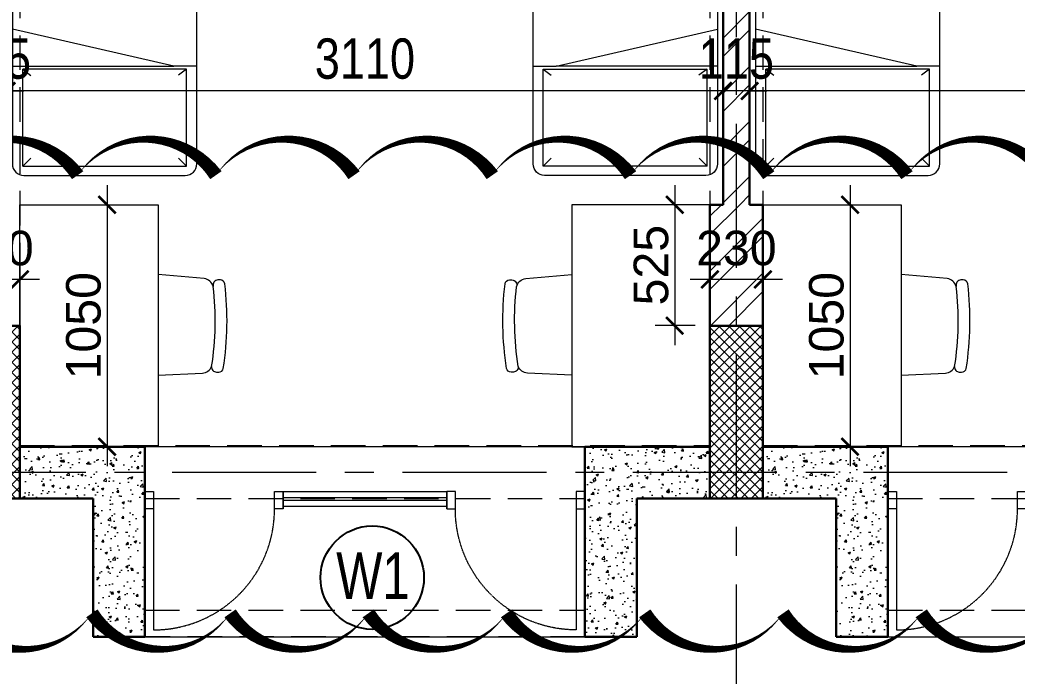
# Model space of a CAD drawing. Header units: millimetres. Extents: x -286480 to 108094, y -227925 to 10018.
# Drawn here: x -26306 to -21978, y -102867 to -100020 of the extents above; entities that cross this region are included whole.
import ezdxf

# ---------------------------------------------------------------- set-up
doc = ezdxf.new("R2010")
doc.units = ezdxf.units.MM
doc.header["$LTSCALE"] = 100
doc.header["$MEASUREMENT"] = 0
doc.header["$PDMODE"] = 67
doc.linetypes.add('CENTER', pattern=[2, 1.25, -0.25, 0.25, -0.25])
doc.linetypes.add('DASHED2', pattern=[0.375, 0.25, -0.125])
doc.layers.get('0').update_dxf_attribs({"lineweight": 25})
for name, color, linetype, lineweight in [('A-ANNO-COLUMN-HATCH', 253, 'Continuous', 9), ('A-ANNO-GRID', 251, 'CENTER', 9), ('A-ANNO-WALL', 1, 'Continuous', 30), ('A-Wall Sec', 1, 'Continuous', 30), ('AAC BLOCK HATCH', 253, 'Continuous', 5), ('ACC BLOCK', 211, 'Continuous', 30), ('beam', 3, 'Continuous', 20), ('dim', 7, 'Continuous', 13), ('DIM INTERIOR', 4, 'Continuous', 5), ('DW-NO', 7, 'Continuous', 25), ('FURNITURE LAYOUT', 37, 'Continuous', 15), ('GLASS', 150, 'Continuous', 5), ('S-COL', 4, 'Continuous', 30), ('WALL HATCH', 24, 'Continuous', 9)]:
    doc.layers.add(name, color=color, linetype=linetype, lineweight=lineweight)
doc.styles.add('ARIAL', font='arial.ttf', dxfattribs={"width": 0.8})
doc.styles.add('SIZE', font='arial.ttf', dxfattribs={"width": 0.75, "height": 200})
doc.styles.get("Standard").update_dxf_attribs({"font": 'sanss___.ttf'})
doc.dimstyles.new('D 75', dxfattribs={"dimtxt": 175, "dimasz": 75, "dimexe": 100, "dimexo": 100, "dimgap": 50, "dimtad": 1, "dimdec": 0, "dimrnd": 5, "dimzin": 0, "dimdsep": 46, "dimtxsty": 'ARIAL', "dimblk": 'ARCHTICK', "dimcen": 0.09, "dimdle": 100, "dimclrd": 256, "dimclrt": 256, "dimadec": 0, "dimazin": 0, "dimtfac": 1, "dimtdec": 0, "dimtix": 1, "dimtofl": 0, "dimtmove": 1, "dimatfit": 3, "dimfxl": 135, "dimtolj": 1, "dimtzin": 0, "dimlwd": 9, "dimlwe": 9, "dimarcsym": 0})
doc.dimstyles.new('D100', dxfattribs={"dimtxt": 175, "dimasz": 100, "dimexe": 85, "dimexo": 85, "dimgap": 25, "dimtad": 3, "dimdec": 0, "dimrnd": 5, "dimtxsty": 'Standard', "dimblk": 'ARCHTICK', "dimcen": 100, "dimdle": 85, "dimclrd": 256, "dimclre": 256, "dimclrt": 256, "dimadec": 0, "dimazin": 0, "dimtfac": 1, "dimtdec": 0, "dimtmove": 1, "dimatfit": 3, "dimfxl": 300, "dimlwd": -1, "dimlwe": -1, "dimarcsym": 0})

# ---------------------------------------------------------------- blocks, each defined once
blk = doc.blocks.new('_ArchTick')
at = {"const_width": 0.15}
blk.add_lwpolyline([(-0.5, -0.5), (0.5, 0.5)], dxfattribs=at)
blk = doc.blocks.new('*D32')
at = {"layer": 'Defpoints', "color": 0, "ltscale": 0.1, "transparency": 16777216}
for p in [(-26363.3, -100328), (-26363.3, -100661.5, -10.1), (-23253.3, -100661.5, -10.1)]:
    blk.add_point(p, dxfattribs=at)
at = {"layer": 'dim', "color": 0, "lineweight": 9, "ltscale": 0.1, "transparency": 16777216}
for p, q in [((-26363.3, -100561.5), (-26363.3, -100228)), ((-23253.3, -100561.5), (-23253.3, -100228))]:
    blk.add_line(p, q, dxfattribs=at)
at = {"layer": 'dim', "lineweight": 9, "ltscale": 0.1, "transparency": 16777216}
blk.add_line((-23153.3, -100328), (-26463.3, -100328), dxfattribs=at)
at = {"layer": 'dim', "lineweight": 9, "ltscale": 0.1, "transparency": 16777216, "xscale": 75, "yscale": 75, "zscale": 75, "rotation": 180}
blk.add_blockref('_ArchTick', (-26363.3, -100328), dxfattribs=at)
at = {"layer": 'dim', "lineweight": 9, "ltscale": 0.1, "transparency": 16777216, "xscale": 75, "yscale": 75, "zscale": 75}
blk.add_blockref('_ArchTick', (-23253.3, -100328), dxfattribs=at)
at = {"layer": 'dim', "ltscale": 0.1, "transparency": 16777216, "insert": (-24808.3, -100188.6), "char_height": 175, "attachment_point": 5, "style": 'ARIAL'}
blk.add_mtext('\\A1;3110', dxfattribs=at)
blk = doc.blocks.new('*D33')
at = {"layer": 'Defpoints', "color": 0, "ltscale": 0.1, "transparency": 16777216}
for p in [(-23138.3, -100328), (-23138.3, -100661.5, -10.1), (-20028.3, -100661.5, -10.1)]:
    blk.add_point(p, dxfattribs=at)
at = {"layer": 'dim', "color": 0, "lineweight": 9, "ltscale": 0.1, "transparency": 16777216}
for p, q in [((-23138.3, -100561.5), (-23138.3, -100228)), ((-20028.3, -100561.5), (-20028.3, -100228))]:
    blk.add_line(p, q, dxfattribs=at)
at = {"layer": 'dim', "lineweight": 9, "ltscale": 0.1, "transparency": 16777216}
blk.add_line((-19928.3, -100328), (-23238.3, -100328), dxfattribs=at)
at = {"layer": 'dim', "lineweight": 9, "ltscale": 0.1, "transparency": 16777216, "xscale": 75, "yscale": 75, "zscale": 75, "rotation": 180}
blk.add_blockref('_ArchTick', (-23138.3, -100328), dxfattribs=at)
at = {"layer": 'dim', "lineweight": 9, "ltscale": 0.1, "transparency": 16777216, "xscale": 75, "yscale": 75, "zscale": 75}
blk.add_blockref('_ArchTick', (-20028.3, -100328), dxfattribs=at)
at = {"layer": 'dim', "ltscale": 0.1, "transparency": 16777216, "insert": (-21583.3, -100188.6), "char_height": 175, "attachment_point": 5, "style": 'ARIAL'}
blk.add_mtext('\\A1;3110', dxfattribs=at)
blk = doc.blocks.new('*D36')
at = {"layer": 'Defpoints', "color": 0, "ltscale": 0.1, "transparency": 16777216}
for p in [(-23138.3, -100328), (-23253.3, -100651.5), (-23138.3, -100651.5, 0)]:
    blk.add_point(p, dxfattribs=at)
at = {"layer": 'dim', "color": 0, "lineweight": 9, "ltscale": 0.1, "transparency": 16777216}
for p, q in [((-23253.3, -100551.5), (-23253.3, -100228)), ((-23138.3, -100551.5), (-23138.3, -100228))]:
    blk.add_line(p, q, dxfattribs=at)
at = {"layer": 'dim', "lineweight": 9, "ltscale": 0.1, "transparency": 16777216}
for p, q in [((-23253.3, -100328), (-23328.3, -100328)), ((-23138.3, -100328), (-23063.3, -100328))]:
    blk.add_line(p, q, dxfattribs=at)
at = {"layer": 'dim', "lineweight": 9, "ltscale": 0.1, "transparency": 16777216, "xscale": 75, "yscale": 75, "zscale": 75}
blk.add_blockref('_ArchTick', (-23253.3, -100328), dxfattribs=at)
at = {"layer": 'dim', "lineweight": 9, "ltscale": 0.1, "transparency": 16777216, "xscale": 75, "yscale": 75, "zscale": 75, "rotation": 180}
blk.add_blockref('_ArchTick', (-23138.3, -100328), dxfattribs=at)
at = {"layer": 'dim', "ltscale": 0.1, "transparency": 16777216, "insert": (-23195.8, -100188.6), "char_height": 175, "attachment_point": 5, "style": 'ARIAL'}
blk.add_mtext('\\A1;115', dxfattribs=at)
blk = doc.blocks.new('*D37')
at = {"layer": 'Defpoints', "color": 0, "ltscale": 0.1, "transparency": 16777216}
for p in [(-26478.3, -100328), (-26478.3, -100651.5, 0), (-26363.3, -100651.5)]:
    blk.add_point(p, dxfattribs=at)
at = {"layer": 'dim', "color": 0, "lineweight": 9, "ltscale": 0.1, "transparency": 16777216}
for p, q in [((-26478.3, -100551.5), (-26478.3, -100228)), ((-26363.3, -100551.5), (-26363.3, -100228))]:
    blk.add_line(p, q, dxfattribs=at)
at = {"layer": 'dim', "lineweight": 9, "ltscale": 0.1, "transparency": 16777216}
for p, q in [((-26478.3, -100328), (-26553.3, -100328)), ((-26363.3, -100328), (-26288.3, -100328))]:
    blk.add_line(p, q, dxfattribs=at)
at = {"layer": 'dim', "lineweight": 9, "ltscale": 0.1, "transparency": 16777216, "xscale": 75, "yscale": 75, "zscale": 75}
blk.add_blockref('_ArchTick', (-26478.3, -100328), dxfattribs=at)
at = {"layer": 'dim', "lineweight": 9, "ltscale": 0.1, "transparency": 16777216, "xscale": 75, "yscale": 75, "zscale": 75, "rotation": 180}
blk.add_blockref('_ArchTick', (-26363.3, -100328), dxfattribs=at)
at = {"layer": 'dim', "ltscale": 0.1, "transparency": 16777216, "insert": (-26420.8, -100188.6), "char_height": 175, "attachment_point": 5, "style": 'ARIAL'}
blk.add_mtext('\\A1;115', dxfattribs=at)
blk = doc.blocks.new('A$C0E3E786B-flat-1')
at = {"ltscale": 0.1}
for p, q in [((855.2, 288.7, 0), (240.1, -46.1, 0)), ((1735, -1224.8, 0), (922.8, 268.6, 0)), ((220.2, -113.9, 0), (1032.4, -1607.3, 0)), ((1532.3, -852, 0), (1444.7, -899.7, 0)), ((1444.7, -899.7, 0), (752.9, -1093.3, 0)), ((829.6, -1234.5, 0), (1444.7, -899.7, 0)), ((1500.5, -885, 0), (875.6, -1225.1, 0)), ((1500.5, -885, 0), (1482.4, -924.7, 0)), ((1701.1, -1254, 0), (1500.5, -885, 0)), ((875.6, -1225.1, 0), (918.9, -1231.4, 0)), ((1076.3, -1594.1, 0), (875.6, -1225.1, 0)), ((1076.3, -1594.1, 0), (1701.1, -1254, 0)), ((1701.1, -1254, 0), (1654.4, -1240.9, 0)), ((1100.1, -1627.4, 0), (1715.1, -1292.6, 0)), ((1076.3, -1594.1, 0), (1090.9, -1547.7, 0))]:
    blk.add_line(p, q, dxfattribs=at)
for centre, start_param, end_param in [((879, 244.7, 0), 1.628397, 3.199193), ((264, -90, 0), 3.199193, 4.76999), ((1691.3, -1248.7, 0), 0.057601, 1.628397), ((1076.2, -1583.5, 0), 4.76999, 6.340786)]:
    blk.add_ellipse(centre, major_axis=(21.3, -45.2), ratio=0.996988, start_param=start_param, end_param=end_param, dxfattribs=at)
blk = doc.blocks.new('*D102')
at = {"layer": 'Defpoints', "color": 0, "ltscale": 0.1, "transparency": 16777216}
for p in [(-29818.3, -102096.8), (-16803.3, -104261.7, 11.6), (-29818.3, -104840.3)]:
    blk.add_point(p, dxfattribs=at)
at = {"layer": 'dim', "color": 0, "lineweight": 9, "ltscale": 0.1, "transparency": 16777216}
for p, q in [((-29818.3, -102196.8), (-29818.3, -104940.3)), ((-16803.3, -104361.7), (-16803.3, -104940.3))]:
    blk.add_line(p, q, dxfattribs=at)
at = {"layer": 'dim', "lineweight": 9, "ltscale": 0.1, "transparency": 16777216}
blk.add_line((-16703.3, -104840.3), (-29918.3, -104840.3), dxfattribs=at)
at = {"layer": 'dim', "lineweight": 9, "ltscale": 0.1, "transparency": 16777216, "xscale": 75, "yscale": 75, "zscale": 75, "rotation": 180}
blk.add_blockref('_ArchTick', (-29818.3, -104840.3), dxfattribs=at)
at = {"layer": 'dim', "lineweight": 9, "ltscale": 0.1, "transparency": 16777216, "xscale": 75, "yscale": 75, "zscale": 75}
blk.add_blockref('_ArchTick', (-16803.3, -104840.3), dxfattribs=at)
at = {"layer": 'dim', "ltscale": 0.1, "transparency": 16777216, "insert": (-23310.8, -104700.9), "char_height": 175, "attachment_point": 5, "style": 'ARIAL'}
blk.add_mtext('\\A1;13015', dxfattribs=at)
blk = doc.blocks.new('door-700')
at = {"linetype": 'Continuous'}
for p, q in [((-50, 100), (-50, 800)), ((-800, 100), (-800, 0)), ((0, 100), (0, 0))]:
    blk.add_line(p, q, dxfattribs=at)
at = {"linetype": 'DASHED2', "ltscale": 0.1}
blk.add_arc((-50, 100), 700, 90, 180, dxfattribs=at)
at = {"linetype": 'Continuous'}
for points in [[(-750, 0), (-800, 0), (-800, 100), (-750, 100)], [(0, 0), (-50, 0), (-50, 100), (0, 100)]]:
    blk.add_3dface(points, dxfattribs=at)
blk = doc.blocks.new('table')
at = {"layer": 'FURNITURE LAYOUT', "ltscale": 0.1, "extrusion": (0.00024973, 0.002858, 0.999996)}
for p, q in [((102448.2, -203232.7, 8), (102255.7, -203241.8, 8.1)), ((102248.5, -203652.8, 9.3), (102448.2, -203670.1, 9.3))]:
    blk.add_line(p, q, dxfattribs=at)
at = {"layer": 'FURNITURE LAYOUT', "ltscale": 0.1, "elevation": 7.1}
blk.add_lwpolyline([(102448.3, -202922.9), (103048.2, -202922.9), (103048.2, -203972.9), (102448.3, -203972.9)], close=True, dxfattribs=at)
at = {"layer": 'FURNITURE LAYOUT', "ltscale": 0.1, "extrusion": (0.00024973, 0.002858, 0.999996), "elevation": -547.2}
blk.add_lwpolyline([(102216, -203270, 0.431626), (102195.6, -203246), (102185.5, -203245.8, 0.368177), (102165.4, -203262.3, 0.069082), (102158.9, -203628.8, 0.368177), (102178.3, -203646), (102188.5, -203646.2, 0.497842), (102209, -203617.4)], format="xyb", dxfattribs=at)
at = {"layer": 'FURNITURE LAYOUT', "ltscale": 0.1, "extrusion": (0.00024973, 0.002858, 0.999996)}
for centre, radius, start, end in [((102261.7, -203291.1, -547.2), 50.4, 96.9051, 155.3357), ((103479.8, -203469, -547.2), 1279.4, 171.0536, 186.6583), ((102255.9, -203603.8, -547.2), 48.8, 196.1022, 261.3279)]:
    blk.add_arc(centre, radius, start, end, dxfattribs=at)
blk = doc.blocks.new('*D544')
at = {"layer": 'Defpoints', "color": 0, "ltscale": 0.1, "transparency": 16777216}
for p in [(-26535.8, -101027.8, 22.2), (-26305.8, -101027.8, -72.3), (-26535.8, -101145.8)]:
    blk.add_point(p, dxfattribs=at)
at = {"layer": 'DIM INTERIOR', "ltscale": 0.1, "transparency": 16777216}
for p, q in [((-26220.8, -101145.8), (-26620.8, -101145.8)), ((-26535.8, -101112.3), (-26535.8, -101230.8)), ((-26305.8, -101107.9), (-26305.8, -101230.8))]:
    blk.add_line(p, q, dxfattribs=at)
at = {"layer": 'DIM INTERIOR', "ltscale": 0.1, "transparency": 16777216, "xscale": 75, "yscale": 75, "zscale": 75, "rotation": 180}
blk.add_blockref('_ArchTick', (-26535.8, -101145.8), dxfattribs=at)
at = {"layer": 'DIM INTERIOR', "ltscale": 0.1, "transparency": 16777216, "xscale": 75, "yscale": 75, "zscale": 75}
blk.add_blockref('_ArchTick', (-26305.8, -101145.8), dxfattribs=at)
at = {"layer": 'DIM INTERIOR', "ltscale": 0.1, "transparency": 16777216, "insert": (-26420.8, -101010.8), "char_height": 175, "attachment_point": 5}
blk.add_mtext('{\\H0.85714x;230}', dxfattribs=at)
blk = doc.blocks.new('*D545')
at = {"layer": 'Defpoints', "color": 0, "ltscale": 0.1, "transparency": 16777216}
for p in [(-26070.1, -100821.8, -189), (-26081.9, -101871.8, -72.3), (-25927.4, -101871.8)]:
    blk.add_point(p, dxfattribs=at)
at = {"layer": 'DIM INTERIOR', "ltscale": 0.1, "transparency": 16777216}
for p, q in [((-25927.4, -100736.8), (-25927.4, -101956.8)), ((-25977.1, -100821.8), (-25842.4, -100821.8)), ((-26000.6, -101871.8), (-25842.4, -101871.8))]:
    blk.add_line(p, q, dxfattribs=at)
at = {"layer": 'DIM INTERIOR', "ltscale": 0.1, "transparency": 16777216, "xscale": 75, "yscale": 75, "zscale": 75}
for p, rotation in [((-25927.4, -100821.8), 90), ((-25927.4, -101871.8), 270)]:
    blk.add_blockref('_ArchTick', p, dxfattribs=dict(at, rotation=rotation))
at = {"layer": 'DIM INTERIOR', "ltscale": 0.1, "transparency": 16777216, "insert": (-26029.6, -101346.8), "char_height": 175, "attachment_point": 5, "rotation": 90}
blk.add_mtext('{\\H0.85714x;1050}', dxfattribs=at)
blk = doc.blocks.new('*D546')
at = {"layer": 'Defpoints', "color": 0, "ltscale": 0.1, "transparency": 16777216}
for p in [(-23310.8, -101027.5, 22.2), (-23080.8, -101027.5, -72.3), (-23310.8, -101145.5)]:
    blk.add_point(p, dxfattribs=at)
at = {"layer": 'DIM INTERIOR', "ltscale": 0.1, "transparency": 16777216}
for p, q in [((-23080.8, -101107.5), (-23080.8, -101230.5)), ((-22995.8, -101145.5), (-23395.8, -101145.5)), ((-23310.8, -101112), (-23310.8, -101230.5))]:
    blk.add_line(p, q, dxfattribs=at)
at = {"layer": 'DIM INTERIOR', "ltscale": 0.1, "transparency": 16777216, "xscale": 75, "yscale": 75, "zscale": 75, "rotation": 180}
blk.add_blockref('_ArchTick', (-23310.8, -101145.5), dxfattribs=at)
at = {"layer": 'DIM INTERIOR', "ltscale": 0.1, "transparency": 16777216, "xscale": 75, "yscale": 75, "zscale": 75}
blk.add_blockref('_ArchTick', (-23080.8, -101145.5), dxfattribs=at)
at = {"layer": 'DIM INTERIOR', "ltscale": 0.1, "transparency": 16777216, "insert": (-23195.8, -101010.5), "char_height": 175, "attachment_point": 5}
blk.add_mtext('{\\H0.85714x;230}', dxfattribs=at)
blk = doc.blocks.new('*D547')
at = {"layer": 'Defpoints', "color": 0, "ltscale": 0.1, "transparency": 16777216}
for p in [(-22845.1, -100821.4, -189), (-22856.9, -101871.4, -72.3), (-22702.4, -101871.4)]:
    blk.add_point(p, dxfattribs=at)
at = {"layer": 'DIM INTERIOR', "ltscale": 0.1, "transparency": 16777216}
for p, q in [((-22702.4, -100736.4), (-22702.4, -101956.4)), ((-22752.1, -100821.4), (-22617.4, -100821.4)), ((-22775.6, -101871.4), (-22617.4, -101871.4))]:
    blk.add_line(p, q, dxfattribs=at)
at = {"layer": 'DIM INTERIOR', "ltscale": 0.1, "transparency": 16777216, "xscale": 75, "yscale": 75, "zscale": 75}
for p, rotation in [((-22702.4, -100821.4), 90), ((-22702.4, -101871.4), 270)]:
    blk.add_blockref('_ArchTick', p, dxfattribs=dict(at, rotation=rotation))
at = {"layer": 'DIM INTERIOR', "ltscale": 0.1, "transparency": 16777216, "insert": (-22804.6, -101346.4), "char_height": 175, "attachment_point": 5, "rotation": 90}
blk.add_mtext('{\\H0.85714x;1050}', dxfattribs=at)
blk = doc.blocks.new('*D566')
at = {"layer": 'Defpoints', "color": 0, "ltscale": 0.1, "transparency": 16777216}
for p in [(-23170.2, -100821.4, 42.6), (-23463.5, -101346.4), (-23170.2, -101346.4, 42.6)]:
    blk.add_point(p, dxfattribs=at)
at = {"layer": 'DIM INTERIOR', "ltscale": 0.1, "transparency": 16777216}
for p, q in [((-23463.5, -100736.4), (-23463.5, -101431.4)), ((-23374.6, -100821.4), (-23548.5, -100821.4)), ((-23374.6, -101346.4), (-23548.5, -101346.4))]:
    blk.add_line(p, q, dxfattribs=at)
at = {"layer": 'DIM INTERIOR', "ltscale": 0.1, "transparency": 16777216, "xscale": 75, "yscale": 75, "zscale": 75}
for p, rotation in [((-23463.5, -100821.4), 90), ((-23463.5, -101346.4), 270)]:
    blk.add_blockref('_ArchTick', p, dxfattribs=dict(at, rotation=rotation))
at = {"layer": 'DIM INTERIOR', "ltscale": 0.1, "transparency": 16777216, "insert": (-23565.8, -101083.9), "char_height": 175, "attachment_point": 5, "rotation": 90}
blk.add_mtext('{\\H0.85714x;525}', dxfattribs=at)

msp = doc.modelspace()

# ---------------------------------------------------------------- hatches: boundary and pattern name
at = {"layer": 'A-ANNO-COLUMN-HATCH', "lineweight": 9, "ltscale": 0.1}
h = msp.add_hatch(dxfattribs=at)
h.set_pattern_fill('ANSI37', color=256, scale=250, angle=-90)
h.set_pattern_definition([(315, (-62225.98, 41020.55), (22.097087, 22.097087), []), (45, (-62225.98, 41020.55), (-22.097087, 22.097087), [])])
h.paths.add_polyline_path([(-26535.8, -101346.8), (-26535.8, -102096.8), (-26305.8, -102096.8), (-26305.8, -101346.8)])
h = msp.add_hatch(dxfattribs=at)
h.set_pattern_fill('ANSI37', color=256, scale=250, angle=-90)
h.set_pattern_definition([(315, (-59000.98, 41020.55), (22.097087, 22.097087), []), (45, (-59000.98, 41020.55), (-22.097087, 22.097087), [])])
h.paths.add_polyline_path([(-23310.8, -101346.8), (-23310.8, -102096.8), (-23080.8, -102096.8), (-23080.8, -101346.8)])
at = {"layer": 'AAC BLOCK HATCH'}
h = msp.add_hatch(dxfattribs=at)
h.set_pattern_fill('AR-CONC', color=256, scale=15, style=0)
h.set_pattern_definition([(50, (-114111.08, 155862.14), (107.589027, -9.41282), [11.25, -123.75]), (355, (-114111.08, 155862.14), (-20.8127, 112.82882), [9, -99]), (100.451444, (-114102.12, 155861.36), (86.776327, 103.416), [9.56103, -105.171317]), (46.1842, (-114111.08, 155892.14), (160.0862, -24.82789), [16.875, -185.625]), (96.635635, (-114097.74, 155890.07), (140.19929, 146.11779), [14.34155, -157.75706]), (351.184164, (-114111.08, 155892.14), (140.19929, 146.11779), [13.5, -148.5]), (21, (-114096.08, 155884.64), (89.536058, -60.392834), [11.25, -123.75]), (326, (-114096.08, 155884.64), (36.4973, 108.772507), [9, -99]), (71.451445, (-114088.62, 155879.61), (126.033357, 48.379673), [9.56103, -105.171317]), (37.5, (-114111.083, 155862.143), (1.8239783, 49.934078), [0, -97.8, 0, -100.5, 0, -99.375]), (7.5, (-114111.083, 155862.14), (39.460431, 59.161757), [0, -57.3, 0, -95.55, 0, -37.875]), (327.5, (-114144.533, 155862.143), (80.0733654, -3.383231), [0, -37.5, 0, -117, 0, -155.25]), (317.5, (-114159.53, 155862.14), (87.477925, 15.015747), [0, -48.75, 0, -77.7, 0, -110.25])])
h.paths.add_polyline_path([(-26882, -102096.8), (-26535.8, -102096.8), (-26535.8, -101981.8), (-27107, -101981.8), (-27107, -102696.8), (-26882, -102696.8)])
h.paths.add_polyline_path([(-26535.8, -101871.8), (-27107, -101871.8), (-27107, -101981.8), (-26535.8, -101981.8)])
h.paths.add_polyline_path([(-25763.3, -101871.8), (-26305.8, -101871.8), (-26305.8, -101981.8), (-25763.3, -101981.8)])
h.paths.add_polyline_path([(-25763.3, -101981.8), (-26305.8, -101981.8), (-26305.8, -102096.8), (-25988.3, -102096.8), (-25988.3, -102696.8), (-25763.3, -102696.8)])
h = msp.add_hatch(dxfattribs=at)
h.set_pattern_fill('AR-CONC', color=256, scale=15, style=0)
h.set_pattern_definition([(50, (-110886.08, 155862.14), (107.589027, -9.41282), [11.25, -123.75]), (355, (-110886.08, 155862.14), (-20.8127, 112.82882), [9, -99]), (100.451444, (-110877.12, 155861.36), (86.776327, 103.416), [9.56103, -105.171317]), (46.1842, (-110886.08, 155892.14), (160.0862, -24.82789), [16.875, -185.625]), (96.635635, (-110872.74, 155890.07), (140.19929, 146.11779), [14.34155, -157.75706]), (351.184164, (-110886.08, 155892.14), (140.19929, 146.11779), [13.5, -148.5]), (21, (-110871.08, 155884.64), (89.536058, -60.392834), [11.25, -123.75]), (326, (-110871.08, 155884.64), (36.4973, 108.772507), [9, -99]), (71.451445, (-110863.62, 155879.61), (126.033357, 48.379673), [9.56103, -105.171317]), (37.5, (-110886.083, 155862.143), (1.8239783, 49.934078), [0, -97.8, 0, -100.5, 0, -99.375]), (7.5, (-110886.083, 155862.14), (39.460431, 59.161757), [0, -57.3, 0, -95.55, 0, -37.875]), (327.5, (-110919.533, 155862.143), (80.0733654, -3.383231), [0, -37.5, 0, -117, 0, -155.25]), (317.5, (-110934.53, 155862.14), (87.477925, 15.015747), [0, -48.75, 0, -77.7, 0, -110.25])])
h.paths.add_polyline_path([(-23628.3, -102096.8), (-23310.8, -102096.8), (-23310.8, -101981.8), (-23853.3, -101981.8), (-23853.3, -102696.8), (-23628.3, -102696.8)])
h.paths.add_polyline_path([(-23310.8, -101871.8), (-23853.3, -101871.8), (-23853.3, -101981.8), (-23310.8, -101981.8)])
h.paths.add_polyline_path([(-22538.3, -101871.8), (-23080.8, -101871.8), (-23080.8, -101981.8), (-22538.3, -101981.8)])
h.paths.add_polyline_path([(-22538.3, -101981.8), (-23080.8, -101981.8), (-23080.8, -102096.8), (-22763.3, -102096.8), (-22763.3, -102696.8), (-22538.3, -102696.8)])
at = {"layer": 'WALL HATCH', "ltscale": 0.1}
h = msp.add_hatch(dxfattribs=at)
h.set_pattern_fill('ANSI32', color=256, scale=450, style=0)
h.paths.add_polyline_path([(-23253.3, -100821.8), (-23138.3, -100821.8), (-23138.3, -97836.7), (-23253.3, -97836.7)])
h = msp.add_hatch(dxfattribs=at)
h.set_pattern_fill('ANSI32', color=256, scale=450, style=0)
h.paths.add_polyline_path([(-23310.8, -101346.7), (-23080.8, -101346.7), (-23080.8, -100821.7), (-23310.8, -100821.7)])

# ---------------------------------------------------------------- linework, layer by layer
at = {"layer": 'A-ANNO-GRID', "ltscale": 5}
for p, q in [((-23195.8, -106094.8, -4.2), (-23195.8, -89828, -4.2)), ((-30644.8, -101981.8, 16.3), (-4817.6, -101981.8, 16.3))]:
    msp.add_line(p, q, dxfattribs=at)
at = {"layer": 'A-ANNO-WALL', "ltscale": 0.1, "extrusion": (-5.90536e-11, 0.002858, 0.999996)}
msp.add_line((-23253.3, -100821.8, 38.9), (-23253.3, -97836.8, 30.4), dxfattribs=at)
at = {"layer": 'A-ANNO-WALL', "ltscale": 0.1, "extrusion": (5.90536e-11, 0.002858, 0.999996)}
msp.add_line((-23138.3, -100821.8, 38.9), (-23138.3, -97836.8, 30.4), dxfattribs=at)
at = {"layer": 'A-ANNO-WALL', "ltscale": 0.1, "elevation": 38.9}
for points in [[(-23310.8, -101346.7), (-23310.8, -100821.7), (-23253.3, -100821.7)], [(-23080.8, -101346.8), (-23080.8, -100821.7), (-23138.3, -100821.8)]]:
    msp.add_lwpolyline(points, dxfattribs=at)
at = {"layer": 'A-Wall Sec', "color": 1, "ltscale": 0.5, "true_color": 0xf50000, "elevation": 18.1}
for points in [[(-26655.3, -100693.5, 0, 60, -0.520567), (-26055.3, -100693.5, 0, 60, -0.520567), (-25455.3, -100693.5, 0, 60, -0.520567), (-24855.3, -100693.5, 0, 60, -0.520567), (-24255.3, -100693.5, 0, 60, -0.520567), (-23655.3, -100693.5, 0, 60, -0.520567), (-23055.3, -100693.5, 0, 60, -0.520567), (-22455.3, -100693.5, 0, 60, -0.520567), (-21855.3, -100693.5, 0, 60, -0.520567), (-21255.3, -100693.5, 0, 60, -0.520567), (-20655.3, -100693.5, 0, 60, -0.520567), (-20055.3, -100693.5, 0, 60, -0.520567), (-19455.3, -100693.5, 0, 60, -0.520567), (-18873.3, -100711.5, 0, 39.1, -0.323029), (-18733.3, -101116.4, 0, 39.1, -0.323029)], [(-18799, -101382.6, 8.89, 60, -0.433272), (-18875.8, -101911.5, 0, 60, -0.520567), (-18877.1, -102511.5, 0, 60, -0.520567), (-19393.7, -102595, 0, 60, -0.520567), (-19993.7, -102595, 0, 60, -0.520567), (-20593.7, -102595, 0, 60, -0.520567), (-21193.7, -102595, 0, 60, -0.520567), (-21793.7, -102595, 0, 60, -0.520567), (-22393.7, -102595, 0, 60, -0.520567), (-22993.7, -102595, 0, 60, -0.520567), (-23593.7, -102595, 0, 60, -0.520567), (-24193.7, -102595, 0, 60, -0.520567), (-24793.7, -102595, 0, 60, -0.520567), (-25393.7, -102595, 0, 60, -0.520567), (-25993.7, -102595, 0, 60, -0.520567), (-26593.7, -102595, 0, 60, -0.520567)]]:
    msp.add_lwpolyline(points, format="xyseb", dxfattribs=at)
at = {"layer": 'ACC BLOCK', "ltscale": 0.5, "extrusion": (5.90536e-11, 0.002858, 0.999996)}
for p, q in [((-26305.8, -101871.8, 42.6), (-25763.3, -101871.8, 42.6)), ((-25763.3, -101871.8, 42.6), (-25763.3, -102696.8, 42.6)), ((-23080.8, -101871.8, 42.6), (-22538.3, -101871.8, 42.6)), ((-22538.3, -101871.8, 42.6), (-22538.3, -102696.8, 42.6)), ((-26305.8, -102096.8, 42.6), (-25988.3, -102096.8, 42.6)), ((-25988.3, -102096.8, 42.6), (-25988.3, -102696.8, 42.6)), ((-23628.3, -102096.8, 42.6), (-23310.8, -102096.8, 42.6)), ((-23080.8, -102096.8, 42.6), (-22763.3, -102096.8, 42.6)), ((-22763.3, -102096.8, 42.6), (-22763.3, -102696.8, 42.6)), ((-25988.3, -102696.8, 42.6), (-25763.3, -102696.8, 42.6)), ((-22763.3, -102696.8, 42.6), (-22538.3, -102696.8, 42.6))]:
    msp.add_line(p, q, dxfattribs=at)
at = {"layer": 'ACC BLOCK', "ltscale": 0.5, "extrusion": (-5.90536e-11, 0.002858, 0.999996)}
for p, q in [((-23310.8, -101871.8, 42.6), (-23853.3, -101871.8, 42.6)), ((-23853.3, -101871.8, 42.6), (-23853.3, -102696.8, 42.6)), ((-23628.3, -102096.8, 42.6), (-23628.3, -102696.8, 42.6)), ((-23628.3, -102696.8, 42.6), (-23853.3, -102696.8, 42.6))]:
    msp.add_line(p, q, dxfattribs=at)
at = {"layer": 'beam', "linetype": 'DASHED2', "ltscale": 6}
for p, q in [((-26305.8, -97836.8, 52.7), (-26305.8, -101346.8, 7.5)), ((-23310.8, -97836.8, 52.7), (-23310.8, -101346.8, 7.5)), ((-23080.8, -97836.8, 52.7), (-23080.8, -101346.8, 7.5)), ((-26305.8, -101866.8, 42.6), (-23310.8, -101866.8, 42.6)), ((-23080.8, -101866.8, 42.6), (-20085.8, -101866.8, 44.1)), ((-26305.8, -102096.8, 42.6), (-25988.3, -102096.8, 42.6)), ((-25988.3, -102096.8, 42.6), (-25988.3, -102696.8, 42.6)), ((-25763.3, -102096.8, 42.6), (-25763.3, -102581.7, 42.6)), ((-25763.3, -102096.8, 42.6), (-23853.3, -102096.8, 42.6)), ((-23853.3, -102096.8, 42.6), (-23853.3, -102581.7, 42.6)), ((-23628.3, -102096.8, 42.6), (-23628.3, -102696.8, 42.6)), ((-23628.3, -102096.8, 42.6), (-23310.8, -102096.8, 42.6)), ((-23080.8, -102096.8, 42.6), (-22763.3, -102096.8, 42.7)), ((-22763.3, -102096.8, 42.6), (-22763.3, -102696.8, 42.6)), ((-22538.3, -102096.8, 42.6), (-22538.3, -102581.8, 42.6)), ((-22538.3, -102096.8, 42.9), (-20628.3, -102096.8, 43.8)), ((-25763.3, -102581.7, 42.6), (-23853.3, -102581.7, 44.1)), ((-22538.3, -102581.8, 42.6), (-20628.3, -102581.8, 44.1)), ((-23628.3, -102696.8, 42.6), (-25988.3, -102696.8, 42.6)), ((-22763.3, -102696.8, 42.6), (-20403.3, -102696.8, 42.6))]:
    msp.add_line(p, q, dxfattribs=at)
at = {"layer": 'DW-NO', "color": 51}
msp.add_circle((-24776.4, -102440.1, -352.9), 224.4, dxfattribs=at)
at = {"layer": 'GLASS', "ltscale": 0.1, "extrusion": (5.90536e-11, 0.002858, 0.999996)}
for p, q in [((-23853.3, -101871.8, 42.6), (-25763.3, -101871.8, 42.6)), ((-20628.3, -101871.8, 42.6), (-22538.3, -101871.8, 42.6)), ((-25163.3, -102066.8, 42.5), (-24453.3, -102066.8, 42.5)), ((-25163.3, -102091.8, 42.6), (-24453.3, -102091.8, 42.6)), ((-25163.3, -102104.3, 42.6), (-24453.3, -102104.3, 42.6)), ((-25163.3, -102129.3, 42.7), (-24453.3, -102129.3, 42.7)), ((-25763.3, -102696.8, 44.3), (-23853.3, -102696.8, 44.3)), ((-22538.3, -102696.8, 44.3), (-20628.3, -102696.8, 44.3))]:
    msp.add_line(p, q, dxfattribs=at)
at = {"layer": 'S-COL', "ltscale": 0.1, "elevation": 42.6}
for points in [[(-26535.8, -101346.8), (-26535.8, -102096.8), (-26305.8, -102096.8), (-26305.8, -101346.8)], [(-23310.8, -101346.8), (-23310.8, -102096.8), (-23080.8, -102096.8), (-23080.8, -101346.8)]]:
    msp.add_lwpolyline(points, close=True, dxfattribs=at)

# ---------------------------------------------------------------- block references
at = {"layer": 'FURNITURE LAYOUT', "ltscale": 0.1, "extrusion": (-0.000249617, -0.002858, -0.999996), "rotation": 331.4472031888076}
msp.add_blockref('A$C0E3E786B-flat-1', (26364.4, -98738.8, 259), dxfattribs=at)
at = {"layer": 'FURNITURE LAYOUT', "ltscale": 0.1, "extrusion": (0.000249617, -0.002858, -0.999996), "xscale": -1, "rotation": 28.55279681133499}
msp.add_blockref('A$C0E3E786B-flat-1', (26477.1, -98738.9, 245.8), dxfattribs=at)
at = {"layer": 'FURNITURE LAYOUT', "ltscale": 0.1, "extrusion": (-5.3212e-11, 0.002858, 0.999996), "xscale": -1, "zscale": -1, "rotation": 28.55922529164978}
msp.add_blockref('A$C0E3E786B-flat-1', (-23139.8, -98738.7, -252), dxfattribs=at)
at = {"layer": 'FURNITURE LAYOUT', "ltscale": 0.1, "extrusion": (5.3212e-11, 0.002858, 0.999996), "zscale": -0.9999999999999997, "rotation": 331.4407747082076}
msp.add_blockref('A$C0E3E786B-flat-1', (-23251.8, -98738.7, -252), dxfattribs=at)
at = {"layer": 'FURNITURE LAYOUT', "rotation": 180}
for p in [(76742.4, -304794.7, 35.5), (79967.4, -304794.7, 31.9)]:
    msp.add_blockref('table', p, dxfattribs=at)
at = {"layer": 'FURNITURE LAYOUT', "xscale": -1, "rotation": 180}
msp.add_blockref('table', (-126358.9, -304794.7, 31.9), dxfattribs=at)
at = {"layer": 'GLASS', "linetype": 'Continuous', "lineweight": 13, "extrusion": (5.90536e-11, 0.002858, 0.999996), "xscale": 0.7500000025815086, "yscale": 0.7500000025815086, "zscale": 0.7500000025815086, "rotation": 180}
for p in [(-25763.3, -102066.5, -249.2), (-22538.3, -102066.5, -249.2)]:
    msp.add_blockref('door-700', p, dxfattribs=at)
at = {"layer": 'GLASS', "linetype": 'Continuous', "lineweight": 13, "extrusion": (-5.90536e-11, -0.002858, -0.999996), "xscale": 0.7500000025815086, "yscale": 0.7500000025815086, "zscale": -0.7500000025815087, "rotation": 180}
msp.add_blockref('door-700', (23853.3, -102066.5, 249.2), dxfattribs=at)

# ---------------------------------------------------------------- texts
at = {"layer": 'DW-NO', "color": 51, "style": 'SIZE', "width": 0.75}
msp.add_text('W1', height=202.67, dxfattribs=at).set_placement((-24932.8, -102533.3, -352.9))

# ---------------------------------------------------------------- dimensions: what is measured, and where the dimension line sits
at = {"layer": 'dim', "ltscale": 0.1}
for base, p1, p2, picture, middle in [((-26478.3, -100328, 46.1), (-26363.3, -100651.5, 46.1), (-26478.3, -100651.5, 46.1), '*D37', (-26420.8, -100188.6, 46.1)), ((-29818.3, -104840.3, 29.7), (-16803.3, -104261.7, 41.3), (-29818.3, -102096.8, 29.7), '*D102', (-23310.8, -104700.9, 29.7))]:
    dim = msp.add_linear_dim(base=base, p1=p1, p2=p2, dimstyle='D 75', dxfattribs=at)
    dim.commit()
    dim.dimension.update_dxf_attribs({"geometry": picture, "text_midpoint": middle})
for base, p1, p2, picture, middle in [((-26363.3, -100328, 46.1), (-23253.3, -100661.5, 36), (-26363.3, -100661.5, 36), '*D32', (-24808.3, -100188.6, 46.1)), ((-23138.3, -100328, 46.1), (-23253.3, -100651.5, 46.1), (-23138.3, -100651.5, 46.1), '*D36', (-23195.8, -100188.6, 46.1)), ((-23138.3, -100328, 46.1), (-20028.3, -100661.5, 36), (-23138.3, -100661.5, 36), '*D33', (-21583.3, -100188.6, 46.1))]:
    dim = msp.add_linear_dim(base=base, p1=p1, p2=p2, angle=180, dimstyle='D 75', dxfattribs=at)
    dim.commit()
    dim.dimension.update_dxf_attribs({"geometry": picture, "text_midpoint": middle})
at = {"layer": 'DIM INTERIOR', "color": 3, "ltscale": 0.1}
for base, p1, p2, angle, picture, middle in [((-25927.4, -101871.8, 114.9), (-26070.1, -100821.8, -74.1), (-26081.9, -101871.8, 42.6), 270, '*D545', (-26029.6, -101346.8, 114.9)), ((-23463.5, -101346.4, -28.3), (-23170.2, -100821.4, 14.2), (-23170.2, -101346.4, 14.2), 90, '*D566', (-23565.8, -101083.9, -28.3)), ((-22702.4, -101871.4, 90.2), (-22845.1, -100821.4, -98.8), (-22856.9, -101871.4, 17.9), 270, '*D547', (-22804.6, -101346.4, 90.2))]:
    dim = msp.add_linear_dim(base=base, p1=p1, p2=p2, angle=angle, text='{\\H0.85714x;<>}', dimstyle='D100', override={"dimasz": 75, "dimfxl": 90, "dimfxlon": 1}, dxfattribs=at)
    dim.commit()
    dim.dimension.update_dxf_attribs({"geometry": picture, "text_midpoint": middle})
for base, p1, p2, picture, middle in [((-26535.8, -101145.8, 111.3), (-26305.8, -101027.8, 38.9), (-26535.8, -101027.8, 133.4), '*D544', (-26420.8, -101113.1, 111.3)), ((-23310.8, -101145.5, 86.6), (-23080.8, -101027.5, 14.2), (-23310.8, -101027.5, 108.7), '*D546', (-23195.8, -101112.8, 86.6))]:
    dim = msp.add_linear_dim(base=base, p1=p1, p2=p2, text='{\\H0.85714x;<>}', dimstyle='D100', override={"dimasz": 75, "dimfxl": 90, "dimfxlon": 1}, dxfattribs=at)
    dim.commit()
    dim.dimension.update_dxf_attribs({"geometry": picture, "text_midpoint": middle, "dimtype": 160})

doc.saveas('drawing.dxf')
